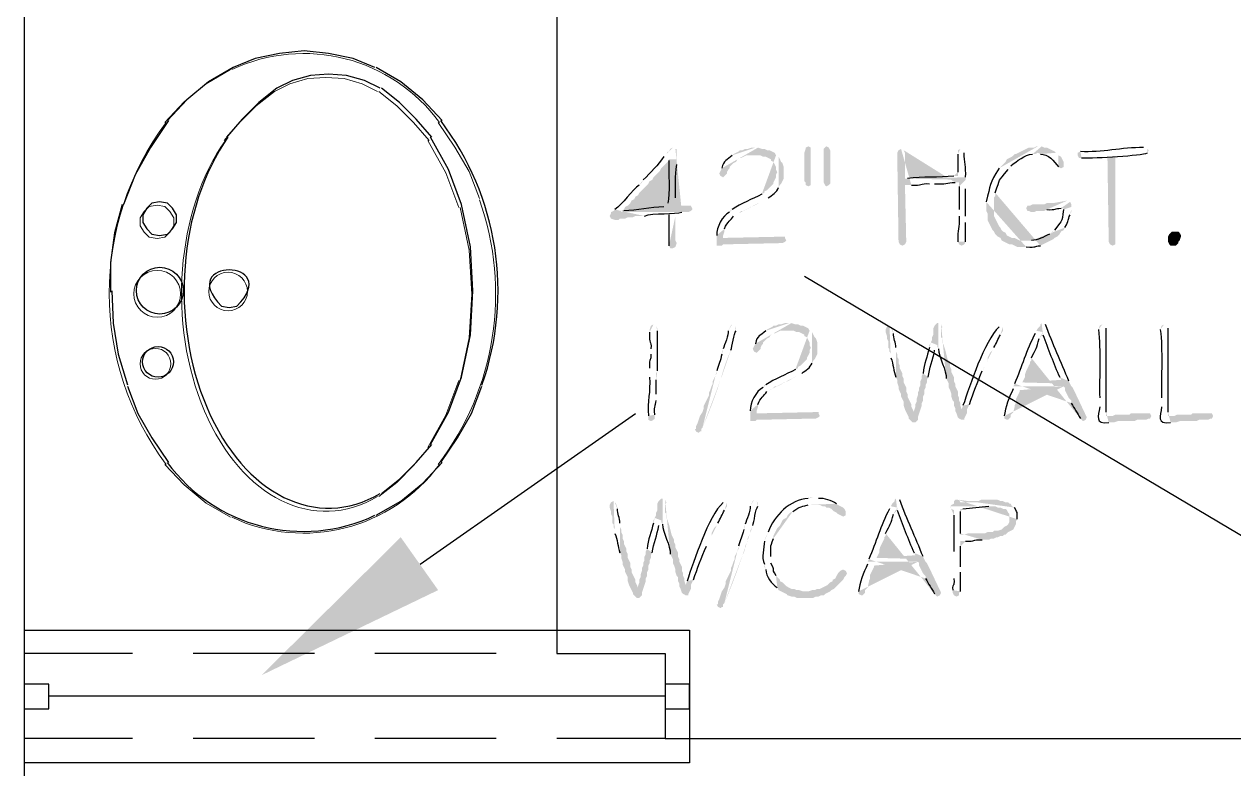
# Model space of a CAD drawing. Header units: inches. Extents: x -167 to 6071, y -6287 to -2731.
# Drawn here: x 496.9 to 546.9, y -5935.3 to -5904.5 of the extents above; entities that cross this region are included whole.
import ezdxf

# ---------------------------------------------------------------- set-up
doc = ezdxf.new("R2010")
doc.units = ezdxf.units.IN
doc.header["$LTSCALE"] = 96
doc.header["$MEASUREMENT"] = 0
doc.layers.add('Doors', color=5, linetype='Continuous', lineweight=9)
doc.layers.add('Wall_line', color=6, linetype='Continuous', lineweight=18)
doc.layers.add('Furniture', color=7, linetype='Continuous', lineweight=5, true_color=0x994d00)
doc.layers.add('PDF_Geometry', color=7, linetype='Continuous', true_color=0x4a4a4a)
doc.layers.add('PDF_Solid Fills', color=7, linetype='Continuous')

# ---------------------------------------------------------------- blocks, each defined once
blk = doc.blocks.new('Sink')
at = {"layer": 'Furniture'}
for points in [[(-2.293, 7.067), (-3.093, 7.92), (-4, 8.667), (-5.013, 9.253)], [(-11.147, 8.4), (-11.893, 7.813), (-12.587, 7.12), (-13.227, 6.373)], [(-13.173, 6.373), (-13.92, 5.04), (-14.453, 3.6)], [(-14.507, 3.6), (-14.88, 1.84), (-14.987, 0.027), (-14.88, -1.787), (-14.507, -3.547)], [(-15.307, -3.92), (-14.88, -5.04), (-14.293, -6.053), (-13.6, -7.067)], [(-14.453, -3.547), (-13.92, -4.987), (-13.173, -6.32)], [(-13.227, -6.32), (-12.587, -7.067), (-11.893, -7.76), (-11.147, -8.347)], [(-11.093, -8.347), (-10.453, -8.667), (-9.707, -8.88), (-8.96, -8.933), (-8.213, -8.88), (-7.467, -8.667), (-6.827, -8.347), (-6.08, -7.76), (-5.387, -7.067), (-4.747, -6.32)], [(-5.013, -9.253), (-4, -8.667), (-3.093, -7.92), (-2.293, -7.067)]]:
    blk.add_lwpolyline(points, dxfattribs=at)
blk.add_lwpolyline([(-1.973, -2.267), (-2.293, -2.32), (-2.507, -2.533), (-2.667, -2.8), (-2.667, -3.12), (-2.507, -3.387), (-2.293, -3.6), (-1.973, -3.653), (-1.653, -3.6), (-1.44, -3.387), (-1.28, -3.12), (-1.28, -2.8), (-1.44, -2.533), (-1.653, -2.32)], close=True, dxfattribs=at)
for centre, radius in [((-1.908, 2.91), 0.637), ((-4.913, -0.078), 0.798), ((-1.982, 0.018), 0.969)]:
    blk.add_circle(centre, radius, dxfattribs=at)
for centre, radius, start, end in [((-8.025, 2.919), 6.992, 64.9653, 143.609), ((-4.365, 0.025), 11.613, 142.6761, 199.5796), ((-11.813, 0), 11.813, 323.2594, 36.7406), ((-8.035, -2.956), 6.962, 216.1908, 295.2349)]:
    blk.add_arc(centre, radius, start, end, dxfattribs=at)
blk.add_ellipse((-8.858, 0.171), major_axis=(-0.18, 8.837), ratio=0.664092, start_param=3.873962, end_param=6.643025, dxfattribs=at)

msp = doc.modelspace()

# ---------------------------------------------------------------- hatches: boundary and pattern name
at = {"layer": 'PDF_Solid Fills', "transparency": 33554559}
h = msp.add_hatch(color=256, dxfattribs=at)
h.paths.add_polyline_path([(523.743, -5909.642), (523.637, -5909.695), (523.583, -5909.802), (523.53, -5909.802), (523.477, -5909.909), (523.37, -5910.015)], flags=0)
h.paths.add_polyline_path([(522.517, -5910.975), (522.463, -5911.082), (522.357, -5911.189)], flags=0)
h.paths.add_polyline_path([(521.343, -5912.202), (521.29, -5912.255), (521.183, -5912.309), (521.183, -5912.362), (521.13, -5912.469), (521.183, -5912.575), (521.343, -5912.629), (521.503, -5912.629), (521.557, -5912.575), (521.77, -5912.575), (521.877, -5912.522), (522.09, -5912.522), (522.197, -5912.469), (522.57, -5912.469)], flags=0)
h.paths.add_polyline_path([(524.117, -5912.309), (524.383, -5912.309), (521.61, -5912.309), (521.61, -5912.255), (521.717, -5912.202), (521.77, -5912.095), (521.877, -5912.042), (521.983, -5911.935), (522.037, -5911.829), (522.143, -5911.775), (522.197, -5911.669), (522.303, -5911.615), (522.357, -5911.509), (522.73, -5911.135), (522.783, -5911.029), (522.89, -5910.975), (522.943, -5910.869), (523.21, -5910.602), (523.263, -5910.495), (523.37, -5910.389), (523.423, -5910.335), (523.53, -5910.229), (523.583, -5910.122), (523.903, -5910.122), (523.903, -5909.695), (523.85, -5909.695)], flags=0)
h = msp.add_hatch(color=256, dxfattribs=at)
h.paths.add_polyline_path([(527.157, -5909.642), (526.997, -5909.642), (526.837, -5909.695), (526.73, -5909.695), (526.623, -5909.749), (526.517, -5909.749), (526.463, -5909.802), (526.25, -5909.909), (526.197, -5909.962)], flags=0)
h.paths.add_polyline_path([(525.77, -5910.495), (525.663, -5910.709), (525.717, -5910.815), (525.823, -5910.869), (525.983, -5910.709), (525.983, -5910.655), (526.037, -5910.549), (526.09, -5910.495), (526.09, -5910.442), (526.143, -5910.389), (526.25, -5910.282), (526.357, -5910.229), (526.41, -5910.122), (526.517, -5910.069), (526.57, -5910.069), (526.783, -5909.962), (528.01, -5909.962), (527.957, -5909.855), (527.743, -5909.749), (527.637, -5909.749), (527.53, -5909.695), (527.423, -5909.695), (527.263, -5909.642)], flags=0)
for points in [[(529.343, -5909.589), (529.237, -5909.642), (529.237, -5909.695), (529.183, -5909.855), (529.183, -5911.029), (529.237, -5911.082), (529.237, -5911.189), (529.343, -5911.242), (529.45, -5911.189), (529.45, -5909.642)], [(530.09, -5909.589), (530.037, -5909.642), (529.983, -5909.695), (529.983, -5911.082), (530.037, -5911.189), (530.09, -5911.242), (530.197, -5911.189), (530.25, -5911.135), (530.25, -5909.749), (530.197, -5909.642)], [(542.037, -5910.015), (541.717, -5910.015), (541.77, -5913.535), (541.823, -5913.642), (541.93, -5913.695), (542.037, -5913.642), (542.037, -5913.535)], [(544.437, -5913.695), (544.33, -5913.695), (544.277, -5913.642), (544.223, -5913.535), (544.223, -5913.322), (544.277, -5913.215), (544.383, -5913.109), (544.65, -5913.109), (544.703, -5913.162), (544.757, -5913.269), (544.757, -5913.322), (544.703, -5913.482), (544.65, -5913.535), (544.65, -5913.589), (544.543, -5913.695)], [(528.277, -5913.322), (525.823, -5913.375), (525.557, -5913.375), (525.557, -5913.695), (525.77, -5913.695), (525.823, -5913.642), (528.223, -5913.589), (528.277, -5913.589), (528.383, -5913.535), (528.437, -5913.482), (528.383, -5913.375), (528.383, -5913.322)], [(529.663, -5920.575), (527.21, -5920.629), (526.943, -5920.629), (526.943, -5920.949), (527.157, -5920.949), (527.21, -5920.895), (529.61, -5920.842), (529.663, -5920.842), (529.77, -5920.789), (529.823, -5920.735), (529.77, -5920.629), (529.77, -5920.575)], [(543.317, -5920.629), (542.677, -5920.629), (542.623, -5920.682), (542.037, -5920.682), (541.93, -5920.735), (541.663, -5920.735), (543.53, -5920.735), (543.477, -5920.629), (543.423, -5920.629)], [(545.877, -5920.629), (545.237, -5920.629), (545.183, -5920.682), (544.597, -5920.682), (544.49, -5920.735), (544.223, -5920.735), (546.09, -5920.735), (546.037, -5920.629), (545.983, -5920.629)], [(530.57, -5924.415), (529.557, -5924.415), (529.823, -5924.415), (529.93, -5924.469), (530.037, -5924.469), (530.09, -5924.522), (530.197, -5924.522), (530.303, -5924.575), (530.41, -5924.682), (530.517, -5924.735), (530.57, -5924.789), (530.783, -5924.895), (530.89, -5924.842), (530.89, -5924.682), (530.837, -5924.575), (530.783, -5924.522), (530.677, -5924.469)], [(536.863, -5924.202), (536.49, -5924.202), (536.383, -5924.255), (536.01, -5924.255), (535.903, -5924.309), (535.637, -5924.309), (537.61, -5924.309), (537.503, -5924.309), (537.397, -5924.255), (537.29, -5924.255), (537.183, -5924.202), (537.023, -5924.202)], [(530.783, -5927.082), (530.677, -5927.135), (530.57, -5927.242), (530.463, -5927.455), (530.357, -5927.509), (530.357, -5927.562), (530.25, -5927.615), (530.143, -5927.722), (529.823, -5927.882), (529.717, -5927.882), (529.61, -5927.935), (529.503, -5927.935), (529.343, -5927.989), (528.223, -5927.989), (528.437, -5928.095), (528.49, -5928.149), (528.65, -5928.202), (528.757, -5928.202), (528.863, -5928.255), (529.557, -5928.255), (529.663, -5928.202), (529.77, -5928.202), (529.877, -5928.149), (529.983, -5928.149), (530.037, -5928.095), (530.25, -5927.989), (530.303, -5927.935), (530.41, -5927.882), (530.517, -5927.775), (530.783, -5927.509), (530.837, -5927.402), (530.89, -5927.349), (530.943, -5927.242), (530.89, -5927.135)]]:
    msp.add_hatch(color=256, dxfattribs=at).paths.add_polyline_path(points)
h = msp.add_hatch(color=256, dxfattribs=at)
h.paths.add_polyline_path([(538.837, -5909.589), (538.783, -5909.589), (538.677, -5909.642), (538.463, -5909.642), (538.25, -5909.749), (538.143, -5909.802), (537.93, -5909.909), (537.877, -5909.909), (537.77, -5910.015), (537.557, -5910.122), (537.503, -5910.229), (537.237, -5910.495)], flags=0)
h.paths.add_polyline_path([(536.703, -5911.882), (536.703, -5912.255), (536.757, -5912.362), (536.757, -5912.629), (536.81, -5912.735), (536.863, -5912.842), (536.917, -5912.949), (536.97, -5913.055), (537.023, -5913.109), (537.077, -5913.215), (537.183, -5913.322), (537.29, -5913.375), (537.343, -5913.482), (537.663, -5913.642), (537.77, -5913.642), (537.983, -5913.749), (538.357, -5913.749)], flags=0)
h.paths.add_polyline_path([(538.943, -5913.695), (539.37, -5913.482), (538.09, -5913.482), (537.877, -5913.375), (537.77, -5913.375), (537.557, -5913.269), (537.503, -5913.162), (537.397, -5913.109), (537.343, -5913.055), (537.29, -5912.949), (537.237, -5912.895), (537.13, -5912.682), (537.077, -5912.575), (537.023, -5912.469), (537.023, -5911.722), (537.077, -5911.615), (537.077, -5911.509)], flags=0)
h.paths.add_polyline_path([(537.61, -5910.549), (537.663, -5910.495), (537.717, -5910.389)], flags=0)
h.paths.add_polyline_path([(538.623, -5909.909), (538.73, -5909.909), (538.837, -5909.855), (539.583, -5909.855), (539.53, -5909.802), (539.423, -5909.749), (539.21, -5909.642), (539.103, -5909.642), (538.997, -5909.589)], flags=0)
h = msp.add_hatch(color=256, dxfattribs=at)
h.paths.add_polyline_path([(543.263, -5909.642), (543.21, -5909.642)], flags=0)
h.paths.add_polyline_path([(540.597, -5909.802), (540.49, -5909.855), (540.49, -5909.962), (540.543, -5910.069), (540.65, -5910.069)], flags=0)
h.paths.add_polyline_path([(543.37, -5909.855), (543.423, -5909.749), (543.37, -5909.695)], flags=0)
h = msp.add_hatch(color=256, dxfattribs=at)
h.paths.add_polyline_path([(523.903, -5910.122), (523.583, -5910.122), (523.583, -5910.175)], flags=0)
h.paths.add_polyline_path([(523.53, -5911.935), (523.53, -5912.095), (523.37, -5912.095)], flags=0)
h.paths.add_polyline_path([(521.717, -5912.255), (521.61, -5912.309), (524.383, -5912.309), (524.49, -5912.255), (524.543, -5912.202), (524.543, -5912.149), (524.49, -5912.042), (523.85, -5912.042), (523.85, -5911.722)], flags=0)
h.paths.add_polyline_path([(523.903, -5910.335), (523.903, -5910.229)], flags=0)
h = msp.add_hatch(color=256, dxfattribs=at)
h.paths.add_polyline_path([(528.01, -5909.962), (527.157, -5909.962), (527.37, -5909.962), (527.477, -5910.015), (527.583, -5910.015), (527.797, -5910.122), (527.797, -5910.175), (527.903, -5910.229), (528.01, -5910.442), (528.01, -5910.549), (528.063, -5910.655), (528.01, -5910.762), (528.01, -5910.869), (527.903, -5911.082), (527.903, -5911.135), (527.797, -5911.242), (527.743, -5911.295), (527.637, -5911.402), (527.53, -5911.455), (527.53, -5911.509), (527.423, -5911.562)], flags=0)
h.paths.add_polyline_path([(526.197, -5912.202), (526.143, -5912.202), (526.09, -5912.309)], flags=0)
h.paths.add_polyline_path([(525.557, -5913.269), (525.557, -5913.375), (525.823, -5913.375), (525.823, -5913.269), (525.877, -5913.109), (525.877, -5913.002)], flags=0)
h.paths.add_polyline_path([(526.25, -5912.469), (526.357, -5912.415), (526.463, -5912.362), (526.57, -5912.255), (526.677, -5912.255), (526.89, -5912.149), (526.943, -5912.095), (527.103, -5912.042), (527.21, -5911.989), (527.37, -5911.882), (527.69, -5911.722)], flags=0)
h.paths.add_polyline_path([(528.117, -5911.295), (528.17, -5911.189), (528.223, -5911.135), (528.277, -5911.029), (528.33, -5910.922), (528.33, -5910.442), (528.277, -5910.282), (528.223, -5910.229), (528.117, -5910.015)], flags=0)
h = msp.add_hatch(color=256, dxfattribs=at)
h.paths.add_polyline_path([(533.183, -5909.695), (533.077, -5909.749), (533.023, -5909.855), (533.077, -5913.535), (533.13, -5913.642), (533.237, -5913.695), (533.343, -5913.642), (533.397, -5913.535), (533.343, -5911.189), (533.61, -5911.189)], flags=0)
h.paths.add_polyline_path([(534.357, -5911.135), (534.57, -5911.135)], flags=0)
h.paths.add_polyline_path([(535.423, -5911.082), (535.583, -5911.082), (535.85, -5910.975), (533.343, -5910.922), (533.343, -5909.855), (533.29, -5909.749)], flags=0)
h = msp.add_hatch(color=256, dxfattribs=at)
h.paths.add_polyline_path([(535.637, -5909.695), (535.53, -5909.749), (535.53, -5909.909)], flags=0)
h.paths.add_polyline_path([(535.53, -5910.655), (535.53, -5910.815), (535.37, -5910.815)], flags=0)
h.paths.add_polyline_path([(533.45, -5910.922), (533.343, -5910.922), (535.85, -5910.975), (535.85, -5910.869)], flags=0)
h.paths.add_polyline_path([(535.797, -5909.855), (535.743, -5909.749)], flags=0)
h = msp.add_hatch(color=256, dxfattribs=at)
h.paths.add_polyline_path([(539.583, -5909.855), (538.837, -5909.855), (538.943, -5909.909)], flags=0)
h.paths.add_polyline_path([(539.69, -5910.442), (539.797, -5910.495), (539.903, -5910.442), (539.903, -5910.229), (539.797, -5910.015), (539.69, -5909.962)], flags=0)
h = msp.add_hatch(color=256, dxfattribs=at)
h.paths.add_polyline_path([(535.85, -5910.975), (535.583, -5911.082), (535.583, -5911.242)], flags=0)
h.paths.add_polyline_path([(535.583, -5912.202), (535.583, -5912.469)], flags=0)
h.paths.add_polyline_path([(535.53, -5913.535), (535.583, -5913.642), (535.69, -5913.695), (535.797, -5913.642), (535.85, -5913.535)], flags=0)
h.paths.add_polyline_path([(535.85, -5912.735), (535.85, -5912.469)], flags=0)
h.paths.add_polyline_path([(535.85, -5911.349), (535.85, -5911.082)], flags=0)
h = msp.add_hatch(color=256, dxfattribs=at)
h.paths.add_polyline_path([(540.063, -5911.829), (539.477, -5911.935), (539.21, -5911.935), (539.103, -5911.989), (538.623, -5911.989), (538.517, -5912.042), (538.41, -5912.042), (538.357, -5912.149), (538.41, -5912.255), (538.463, -5912.255), (538.57, -5912.309), (538.677, -5912.309), (538.783, -5912.255), (539.103, -5912.255), (539.21, -5912.202)], flags=0)
h.paths.add_polyline_path([(539.797, -5912.149), (539.903, -5912.149), (540.223, -5912.095), (540.223, -5911.989), (540.17, -5911.882)], flags=0)
h = msp.add_hatch(color=256, dxfattribs=at)
h.paths.add_polyline_path([(540.223, -5912.095), (539.903, -5912.149), (539.903, -5912.202)], flags=0)
h.paths.add_polyline_path([(539.53, -5913.055), (539.423, -5913.109), (539.423, -5913.162), (539.317, -5913.215)], flags=0)
h.paths.add_polyline_path([(538.57, -5913.482), (538.41, -5913.482), (539.37, -5913.482), (539.477, -5913.429), (539.53, -5913.375), (539.637, -5913.322), (539.743, -5913.215), (539.797, -5913.109), (539.903, -5913.055), (539.957, -5912.949)], flags=0)
h.paths.add_polyline_path([(540.17, -5912.415), (540.223, -5912.309), (540.223, -5912.202)], flags=0)
h = msp.add_hatch(color=256, dxfattribs=at)
h.paths.add_polyline_path([(523.85, -5912.362), (523.583, -5912.362), (523.583, -5912.415)], flags=0)
h.paths.add_polyline_path([(523.583, -5913.695), (523.637, -5913.802), (523.743, -5913.802), (523.85, -5913.749), (523.903, -5913.589), (523.85, -5913.482), (523.85, -5912.469)], flags=0)
h = msp.add_hatch(color=256, dxfattribs=at)
h.paths.add_polyline_path([(522.943, -5916.949), (522.837, -5917.002), (522.783, -5917.162), (522.783, -5917.269)], flags=0)
h.paths.add_polyline_path([(522.837, -5917.962), (522.837, -5918.175)], flags=0)
h.paths.add_polyline_path([(522.783, -5918.762), (522.783, -5919.135)], flags=0)
h.paths.add_polyline_path([(522.73, -5920.735), (522.73, -5920.895), (522.837, -5920.949), (522.943, -5920.895), (522.997, -5920.842), (522.997, -5920.682)], flags=0)
h.paths.add_polyline_path([(523.05, -5920.095), (523.05, -5919.829)], flags=0)
h.paths.add_polyline_path([(523.05, -5919.242), (523.05, -5918.975), (523.103, -5918.869)], flags=0)
h.paths.add_polyline_path([(523.103, -5917.215), (523.103, -5917.109), (523.05, -5917.002)], flags=0)
h = msp.add_hatch(color=256, dxfattribs=at)
h.paths.add_polyline_path([(526.197, -5916.949), (526.143, -5917.002), (526.09, -5917.109), (526.037, -5917.215)], flags=0)
h.paths.add_polyline_path([(525.823, -5917.962), (525.823, -5918.069), (525.77, -5918.175)], flags=0)
h.paths.add_polyline_path([(525.557, -5918.869), (525.557, -5918.975), (525.503, -5919.082), (525.45, -5919.189), (525.397, -5919.295), (525.397, -5919.402), (525.343, -5919.509), (525.29, -5919.669), (525.237, -5919.775), (525.237, -5919.882), (525.13, -5920.095), (525.077, -5920.202), (525.023, -5920.309), (525.023, -5920.415), (524.97, -5920.575), (524.863, -5920.735), (524.81, -5920.895), (524.757, -5921.055), (524.703, -5921.162), (524.703, -5921.269), (524.65, -5921.269), (524.703, -5921.375), (524.81, -5921.429), (524.863, -5921.375), (524.917, -5921.375), (524.917, -5921.269), (524.97, -5921.215)], flags=0)
h.paths.add_polyline_path([(524.97, -5921.215, 0.021662), (525.717, -5919.242)], flags=0)
h.paths.add_polyline_path([(526.143, -5918.015, 0.041027), (525.717, -5919.242)], flags=0)
h.paths.add_polyline_path([(526.357, -5917.215), (526.357, -5917.109), (526.303, -5917.002)], flags=0)
h = msp.add_hatch(color=256, dxfattribs=at)
h.paths.add_polyline_path([(528.543, -5916.895), (528.383, -5916.895), (528.223, -5916.949), (528.117, -5916.949), (528.01, -5917.002), (527.903, -5917.002), (527.85, -5917.055), (527.637, -5917.162), (527.583, -5917.215)], flags=0)
h.paths.add_polyline_path([(527.157, -5917.749), (527.103, -5917.855), (527.05, -5917.962), (527.103, -5918.069), (527.21, -5918.122), (527.263, -5918.069), (527.37, -5917.962), (527.37, -5917.909), (527.423, -5917.802), (527.477, -5917.749), (527.477, -5917.695), (527.53, -5917.642), (527.637, -5917.535), (527.743, -5917.482), (527.797, -5917.375), (527.903, -5917.322), (527.957, -5917.322), (528.17, -5917.215), (529.397, -5917.215), (529.343, -5917.109), (529.13, -5917.002), (529.023, -5917.002), (528.917, -5916.949), (528.81, -5916.949), (528.65, -5916.895)], flags=0)
h = msp.add_hatch(color=256, dxfattribs=at)
h.paths.add_polyline_path([(532.703, -5917.002), (532.597, -5917.055), (532.543, -5917.162), (532.543, -5917.269), (532.597, -5917.429), (532.597, -5917.535), (532.65, -5917.642), (532.65, -5917.909), (532.703, -5917.962), (532.703, -5918.069), (532.757, -5918.175), (532.757, -5918.335)], flags=0)
h.paths.add_polyline_path([(532.97, -5919.135), (533.023, -5919.242), (533.023, -5919.349), (533.077, -5919.509), (533.077, -5919.615), (533.13, -5919.722), (533.183, -5919.829), (533.183, -5919.935), (533.29, -5920.149), (533.29, -5920.309), (533.343, -5920.469), (533.503, -5920.789), (533.503, -5920.842), (533.663, -5921.002), (533.77, -5921.002), (533.823, -5920.949), (533.877, -5920.895), (533.877, -5920.789), (533.93, -5920.629), (533.717, -5920.629), (533.717, -5920.575), (533.663, -5920.469), (533.61, -5920.362), (533.61, -5920.255), (533.45, -5919.935), (533.45, -5919.829), (533.397, -5919.722), (533.397, -5919.562), (533.29, -5919.349), (533.29, -5919.189), (533.237, -5919.082), (533.237, -5918.975), (533.13, -5918.762), (533.13, -5918.655), (533.077, -5918.549), (533.077, -5918.389), (533.023, -5918.282), (533.023, -5918.175), (532.97, -5918.069), (532.97, -5917.909)], flags=0)
h.paths.add_polyline_path([(532.863, -5917.322), (532.863, -5917.269), (532.81, -5917.109), (532.757, -5917.055)], flags=0)
h = msp.add_hatch(color=256, dxfattribs=at)
h.paths.add_polyline_path([(534.73, -5916.895), (534.677, -5916.895), (534.57, -5917.002), (534.517, -5917.109), (534.517, -5917.375), (534.463, -5917.482), (534.463, -5917.589), (534.41, -5917.695), (534.677, -5917.802), (534.677, -5917.855), (534.73, -5917.962)], flags=0)
h.paths.add_polyline_path([(535.05, -5919.189), (535.103, -5919.295), (535.157, -5919.402), (535.157, -5919.562), (535.21, -5919.669), (535.263, -5919.829), (535.263, -5919.935), (535.317, -5920.095), (535.37, -5920.149), (535.37, -5920.309), (535.423, -5920.415), (535.423, -5920.522), (535.477, -5920.629), (535.53, -5920.789), (535.583, -5920.842), (535.69, -5920.895), (535.797, -5920.895), (535.797, -5920.842), (535.903, -5920.629), (535.903, -5920.469), (535.69, -5920.469), (535.637, -5920.309), (535.637, -5920.202), (535.583, -5920.095), (535.583, -5919.989), (535.53, -5919.882), (535.53, -5919.722), (535.477, -5919.615), (535.423, -5919.509), (535.423, -5919.402), (535.37, -5919.295), (535.37, -5919.135), (535.317, -5919.029), (535.263, -5918.922), (535.263, -5918.815), (535.21, -5918.709), (535.21, -5918.602), (535.157, -5918.495), (535.103, -5918.389), (534.997, -5917.962), (534.943, -5917.802), (534.89, -5917.695), (534.89, -5917.535), (534.837, -5917.482), (534.837, -5917.162), (534.89, -5917.055), (534.837, -5916.949)], flags=0)
h = msp.add_hatch(color=256, dxfattribs=at)
h.paths.add_polyline_path([(537.29, -5917.055), (537.237, -5917.055)], flags=0)
h.paths.add_polyline_path([(535.743, -5920.309), (535.69, -5920.469), (535.903, -5920.469), (535.957, -5920.362), (536.01, -5920.255)], flags=0)
h.paths.add_polyline_path([(536.543, -5918.869), (536.597, -5918.762), (536.65, -5918.655), (536.703, -5918.549), (536.757, -5918.442), (536.757, -5918.335), (536.81, -5918.229), (536.863, -5918.122), (536.97, -5918.015), (537.023, -5917.909)], flags=0)
h.paths.add_polyline_path([(537.29, -5917.375), (537.397, -5917.215), (537.397, -5917.055)], flags=0)
h = msp.add_hatch(color=256, dxfattribs=at)
h.paths.add_polyline_path([(538.997, -5916.895), (538.943, -5916.949), (538.943, -5917.002), (538.837, -5917.109), (538.783, -5917.215), (539.05, -5917.269), (539.05, -5917.375)], flags=0)
h.paths.add_polyline_path([(539.743, -5919.135), (539.797, -5919.242), (538.197, -5919.349), (540.17, -5919.402), (540.117, -5919.295)], flags=0)
h.paths.add_polyline_path([(539.157, -5916.949), (539.103, -5916.895)], flags=0)
h = msp.add_hatch(color=256, dxfattribs=at)
h.paths.add_polyline_path([(541.503, -5916.949), (541.397, -5917.002), (541.343, -5917.162)], flags=0)
h.paths.add_polyline_path([(541.397, -5919.989), (541.397, -5920.362)], flags=0)
h.paths.add_polyline_path([(541.77, -5921.002), (541.983, -5921.002), (542.143, -5920.949), (542.837, -5920.949), (542.943, -5920.895), (543.317, -5920.895), (543.423, -5920.842), (543.477, -5920.842), (543.53, -5920.735), (541.663, -5920.735), (541.663, -5920.575)], flags=0)
h.paths.add_polyline_path([(541.663, -5917.109), (541.61, -5917.002)], flags=0)
h = msp.add_hatch(color=256, dxfattribs=at)
h.paths.add_polyline_path([(544.063, -5916.949), (543.957, -5917.002), (543.903, -5917.162)], flags=0)
h.paths.add_polyline_path([(543.957, -5919.989), (543.957, -5920.362)], flags=0)
h.paths.add_polyline_path([(544.33, -5921.002), (544.543, -5921.002), (544.703, -5920.949), (545.397, -5920.949), (545.503, -5920.895), (545.877, -5920.895), (545.983, -5920.842), (546.037, -5920.842), (546.09, -5920.735), (544.223, -5920.735), (544.223, -5920.575)], flags=0)
h.paths.add_polyline_path([(544.223, -5917.109), (544.17, -5917.002)], flags=0)
h = msp.add_hatch(color=256, dxfattribs=at)
h.paths.add_polyline_path([(529.397, -5917.215), (528.543, -5917.215), (528.757, -5917.215), (528.863, -5917.269), (528.97, -5917.269), (529.183, -5917.375), (529.183, -5917.429), (529.29, -5917.482), (529.397, -5917.695), (529.397, -5917.802), (529.45, -5917.909), (529.397, -5918.015), (529.397, -5918.122), (529.29, -5918.335), (529.29, -5918.389), (529.023, -5918.655), (528.917, -5918.709), (528.917, -5918.762), (528.81, -5918.815)], flags=0)
h.paths.add_polyline_path([(527.583, -5919.455), (527.53, -5919.455), (527.477, -5919.562)], flags=0)
h.paths.add_polyline_path([(526.943, -5920.522), (526.943, -5920.629), (527.21, -5920.629), (527.21, -5920.522), (527.263, -5920.362), (527.263, -5920.255)], flags=0)
h.paths.add_polyline_path([(527.637, -5919.722), (527.85, -5919.615), (527.957, -5919.509), (528.063, -5919.509), (528.277, -5919.402), (528.33, -5919.349), (528.49, -5919.295), (528.597, -5919.242), (528.757, -5919.135), (528.863, -5919.082), (529.077, -5918.975)], flags=0)
h.paths.add_polyline_path([(529.503, -5918.549), (529.557, -5918.442), (529.61, -5918.389), (529.717, -5918.175), (529.717, -5917.695), (529.663, -5917.535), (529.61, -5917.482), (529.503, -5917.269)], flags=0)
h = msp.add_hatch(color=256, dxfattribs=at)
h.paths.add_polyline_path([(538.783, -5917.215), (538.73, -5917.322)], flags=0)
h.paths.add_polyline_path([(537.877, -5919.402), (537.823, -5919.509), (539.903, -5919.509), (539.957, -5919.562), (539.957, -5919.669), (540.117, -5919.989), (540.223, -5920.095), (540.223, -5920.202)], flags=0)
h.paths.add_polyline_path([(540.597, -5920.842), (540.65, -5920.895), (540.703, -5920.949), (540.81, -5920.895), (540.863, -5920.789), (540.383, -5919.775), (540.277, -5919.562), (540.223, -5919.509), (540.17, -5919.402), (538.197, -5919.349), (538.25, -5919.242), (538.303, -5919.135), (538.303, -5919.029), (538.357, -5918.869), (538.41, -5918.762), (538.463, -5918.655), (538.517, -5918.549), (538.517, -5918.495), (538.57, -5918.442), (538.57, -5918.335)], flags=0)
h.paths.add_polyline_path([(538.89, -5917.535), (538.997, -5917.429), (539.05, -5917.269)], flags=0)
h = msp.add_hatch(color=256, dxfattribs=at)
h.paths.add_polyline_path([(534.41, -5917.695), (534.357, -5917.802), (534.357, -5917.909)], flags=0)
h.paths.add_polyline_path([(534.09, -5918.975), (534.037, -5919.082), (534.037, -5919.189), (533.983, -5919.295), (533.983, -5919.455), (533.93, -5919.562), (533.93, -5919.669), (533.877, -5919.775), (533.877, -5919.882), (533.823, -5920.042), (533.823, -5920.149), (533.77, -5920.255), (533.77, -5920.362), (533.717, -5920.522), (533.717, -5920.629), (533.93, -5920.629), (533.983, -5920.469), (534.037, -5920.309), (534.037, -5920.202), (534.09, -5920.095), (534.09, -5919.935), (534.143, -5919.829), (534.143, -5919.669), (534.197, -5919.562), (534.197, -5919.455), (534.25, -5919.349), (534.25, -5919.242), (534.303, -5919.135)], flags=0)
h.paths.add_polyline_path([(534.57, -5918.015), (534.677, -5917.802)], flags=0)
h = msp.add_hatch(color=256, dxfattribs=at)
h.paths.add_polyline_path([(537.823, -5919.509), (537.823, -5919.615)], flags=0)
h.paths.add_polyline_path([(537.45, -5920.735), (537.45, -5920.842), (537.557, -5920.895), (537.61, -5920.895), (537.717, -5920.789), (537.717, -5920.682), (537.823, -5920.575), (537.877, -5920.362), (537.877, -5920.309), (537.93, -5920.202), (537.93, -5920.042), (537.983, -5919.935), (538.037, -5919.829), (538.09, -5919.722), (538.09, -5919.669), (539.903, -5919.509)], flags=0)
h = msp.add_hatch(color=256, dxfattribs=at)
h.paths.add_polyline_path([(523.317, -5924.149), (523.263, -5924.149), (523.157, -5924.255), (523.103, -5924.362), (523.103, -5924.629), (523.05, -5924.735), (523.05, -5924.842), (522.997, -5924.949), (523.263, -5925.055), (523.263, -5925.109), (523.317, -5925.215)], flags=0)
h.paths.add_polyline_path([(523.637, -5926.442), (523.69, -5926.549), (523.743, -5926.655), (523.743, -5926.815), (523.797, -5926.922), (523.85, -5927.082), (523.85, -5927.189), (523.903, -5927.349), (523.957, -5927.402), (523.957, -5927.562), (524.01, -5927.669), (524.01, -5927.775), (524.063, -5927.882), (524.117, -5928.042), (524.17, -5928.095), (524.277, -5928.149), (524.383, -5928.149), (524.383, -5928.095), (524.49, -5927.882), (524.49, -5927.722), (524.277, -5927.722), (524.223, -5927.562), (524.223, -5927.455), (524.17, -5927.349), (524.17, -5927.242), (524.117, -5927.135), (524.117, -5926.975), (524.01, -5926.762), (524.01, -5926.655), (523.957, -5926.549), (523.957, -5926.389), (523.85, -5926.175), (523.85, -5926.069), (523.797, -5925.962), (523.797, -5925.855), (523.743, -5925.749), (523.69, -5925.642), (523.637, -5925.429), (523.583, -5925.215), (523.53, -5925.055), (523.477, -5924.949), (523.477, -5924.789), (523.423, -5924.735), (523.423, -5924.415), (523.477, -5924.309), (523.423, -5924.202)], flags=0)
h = msp.add_hatch(color=256, dxfattribs=at)
h.paths.add_polyline_path([(529.557, -5924.095), (529.45, -5924.095), (529.343, -5924.149)], flags=0)
h.paths.add_polyline_path([(527.69, -5925.535), (527.637, -5925.642), (527.583, -5925.749), (527.53, -5925.909)], flags=0)
h.paths.add_polyline_path([(527.53, -5926.869), (527.53, -5926.975), (527.583, -5927.082)], flags=0)
h.paths.add_polyline_path([(528.063, -5927.829), (528.117, -5927.935), (528.223, -5927.989), (529.237, -5927.989), (529.13, -5927.989), (528.97, -5927.935), (528.863, -5927.935), (528.757, -5927.882), (528.65, -5927.882), (528.437, -5927.775), (528.277, -5927.615), (528.17, -5927.562), (528.17, -5927.509), (528.01, -5927.349)], flags=0)
h.paths.add_polyline_path([(527.797, -5926.815), (527.797, -5926.549)], flags=0)
h.paths.add_polyline_path([(527.903, -5925.802), (527.903, -5925.695), (528.063, -5925.375), (528.17, -5925.269), (528.277, -5925.055), (528.33, -5925.002), (528.437, -5924.949), (528.49, -5924.842), (528.597, -5924.735), (528.703, -5924.682)], flags=0)
h.paths.add_polyline_path([(529.343, -5924.415), (530.57, -5924.415), (530.517, -5924.362)], flags=0)
h.paths.add_polyline_path([(529.77, -5924.149), (529.663, -5924.095)], flags=0)
h = msp.add_hatch(color=256, dxfattribs=at)
h.paths.add_polyline_path([(532.97, -5924.149), (532.917, -5924.202), (532.917, -5924.255), (532.863, -5924.309), (532.81, -5924.362), (532.757, -5924.469), (533.023, -5924.522), (533.023, -5924.629)], flags=0)
h.paths.add_polyline_path([(533.717, -5926.389), (533.77, -5926.495), (532.17, -5926.602), (534.143, -5926.655), (534.09, -5926.549)], flags=0)
h.paths.add_polyline_path([(533.13, -5924.202), (533.077, -5924.149)], flags=0)
h = msp.add_hatch(color=256, dxfattribs=at)
h.paths.add_polyline_path([(521.29, -5924.255), (521.183, -5924.309), (521.13, -5924.415), (521.13, -5924.522), (521.183, -5924.682), (521.183, -5924.789), (521.237, -5924.895), (521.237, -5925.162), (521.29, -5925.215), (521.29, -5925.322), (521.343, -5925.429), (521.343, -5925.589)], flags=0)
h.paths.add_polyline_path([(521.557, -5926.389), (521.61, -5926.495), (521.61, -5926.602), (521.663, -5926.762), (521.663, -5926.869), (521.77, -5927.082), (521.77, -5927.189), (521.877, -5927.402), (521.877, -5927.562), (521.93, -5927.722), (521.983, -5927.829), (522.037, -5927.935), (522.09, -5928.042), (522.09, -5928.095), (522.143, -5928.149), (522.25, -5928.255), (522.357, -5928.255), (522.41, -5928.202), (522.463, -5928.149), (522.463, -5928.042), (522.517, -5927.882), (522.303, -5927.882), (522.303, -5927.829), (522.25, -5927.722), (522.197, -5927.615), (522.197, -5927.509), (522.143, -5927.402), (522.09, -5927.295), (522.037, -5927.189), (522.037, -5927.082), (521.983, -5926.975), (521.983, -5926.815), (521.93, -5926.709), (521.877, -5926.602), (521.877, -5926.442), (521.823, -5926.335), (521.823, -5926.229), (521.717, -5926.015), (521.717, -5925.909), (521.663, -5925.802), (521.663, -5925.642), (521.61, -5925.535), (521.61, -5925.429), (521.557, -5925.322), (521.557, -5925.162)], flags=0)
h.paths.add_polyline_path([(521.45, -5924.575), (521.45, -5924.522), (521.397, -5924.362), (521.343, -5924.309)], flags=0)
h = msp.add_hatch(color=256, dxfattribs=at)
h.paths.add_polyline_path([(525.877, -5924.309), (525.823, -5924.309)], flags=0)
h.paths.add_polyline_path([(524.33, -5927.562), (524.277, -5927.722), (524.49, -5927.722), (524.543, -5927.615), (524.597, -5927.509)], flags=0)
h.paths.add_polyline_path([(525.13, -5926.122), (525.29, -5925.802), (525.343, -5925.695), (525.343, -5925.589), (525.45, -5925.375), (525.557, -5925.269), (525.61, -5925.162)], flags=0)
h.paths.add_polyline_path([(525.877, -5924.629), (525.983, -5924.469), (525.983, -5924.309)], flags=0)
h = msp.add_hatch(color=256, dxfattribs=at)
h.paths.add_polyline_path([(527.103, -5924.202), (527.05, -5924.255), (526.997, -5924.362), (526.943, -5924.469)], flags=0)
h.paths.add_polyline_path([(526.73, -5925.215), (526.73, -5925.322), (526.677, -5925.429)], flags=0)
h.paths.add_polyline_path([(526.463, -5926.122), (526.463, -5926.229), (526.41, -5926.335), (526.357, -5926.442), (526.303, -5926.549), (526.303, -5926.655), (526.25, -5926.762), (526.197, -5926.922), (526.143, -5927.029), (526.143, -5927.135), (526.09, -5927.242), (526.037, -5927.349), (525.983, -5927.455), (525.93, -5927.562), (525.93, -5927.669), (525.877, -5927.829), (525.77, -5927.989), (525.663, -5928.309), (525.61, -5928.415), (525.61, -5928.522), (525.557, -5928.522), (525.61, -5928.629), (525.717, -5928.682), (525.77, -5928.629), (525.823, -5928.629), (525.823, -5928.522), (525.877, -5928.469)], flags=0)
h.paths.add_polyline_path([(525.877, -5928.469, 0.021662), (526.623, -5926.495)], flags=0)
h.paths.add_polyline_path([(526.623, -5926.495), (526.677, -5926.389), (526.73, -5926.229), (526.73, -5926.122), (526.837, -5925.909), (526.837, -5925.802), (526.89, -5925.695), (526.943, -5925.589), (526.943, -5925.482), (527.05, -5925.269)], flags=0)
h.paths.add_polyline_path([(527.263, -5924.469), (527.263, -5924.362), (527.21, -5924.255)], flags=0)
h = msp.add_hatch(color=256, dxfattribs=at)
h.paths.add_polyline_path([(532.757, -5924.469), (532.703, -5924.575)], flags=0)
h.paths.add_polyline_path([(531.85, -5926.655), (531.797, -5926.762), (533.877, -5926.762), (533.93, -5926.815), (533.93, -5926.922), (533.983, -5927.029), (534.037, -5927.135), (534.09, -5927.242), (534.197, -5927.349), (534.197, -5927.455)], flags=0)
h.paths.add_polyline_path([(534.57, -5928.095), (534.677, -5928.202), (534.783, -5928.149), (534.837, -5928.042), (534.357, -5927.029), (534.303, -5926.922), (534.25, -5926.815), (534.197, -5926.762), (534.143, -5926.655), (532.17, -5926.602), (532.277, -5926.389), (532.277, -5926.282), (532.33, -5926.122), (532.437, -5925.909), (532.49, -5925.802), (532.49, -5925.749), (532.543, -5925.695), (532.543, -5925.589)], flags=0)
h.paths.add_polyline_path([(532.863, -5924.789), (532.97, -5924.682), (533.023, -5924.522)], flags=0)
h = msp.add_hatch(color=256, dxfattribs=at)
h.paths.add_polyline_path([(535.53, -5924.202), (535.423, -5924.202), (535.37, -5924.255), (535.37, -5924.362), (535.263, -5924.415), (535.21, -5924.469), (537.077, -5924.469), (537.183, -5924.522), (537.29, -5924.522), (537.397, -5924.575), (537.503, -5924.575), (537.557, -5924.629), (537.61, -5924.735), (537.663, -5924.789), (537.663, -5925.109), (537.61, -5925.215), (537.557, -5925.269), (537.45, -5925.322), (537.343, -5925.429), (537.183, -5925.482), (537.023, -5925.482), (536.97, -5925.535), (536.757, -5925.535), (536.65, -5925.589), (535.957, -5925.589), (535.797, -5925.642), (535.637, -5925.642), (537.503, -5925.642), (537.61, -5925.535), (537.823, -5925.429), (537.877, -5925.322), (537.93, -5925.215), (537.93, -5925.109), (537.983, -5925.002)], flags=0)
h.paths.add_polyline_path([(537.877, -5924.522), (537.77, -5924.469), (537.717, -5924.362), (537.663, -5924.362), (537.61, -5924.309), (535.637, -5924.309), (535.583, -5924.202)], flags=0)
h = msp.add_hatch(color=256, dxfattribs=at)
h.paths.add_polyline_path([(535.21, -5924.469), (535.263, -5924.575), (535.37, -5924.629), (535.37, -5924.842)], flags=0)
h.paths.add_polyline_path([(535.37, -5926.335), (535.37, -5927.455)], flags=0)
h.paths.add_polyline_path([(535.317, -5927.935), (535.317, -5928.042), (535.37, -5928.149), (535.477, -5928.202), (535.583, -5928.149), (535.583, -5928.042), (535.637, -5927.989)], flags=0)
h.paths.add_polyline_path([(535.637, -5927.189), (535.637, -5926.975)], flags=0)
h.paths.add_polyline_path([(535.637, -5926.122), (535.637, -5925.909), (535.85, -5925.909)], flags=0)
h.paths.add_polyline_path([(536.543, -5925.855), (536.81, -5925.855), (536.917, -5925.802), (537.023, -5925.802), (537.13, -5925.749), (537.183, -5925.749), (537.29, -5925.695), (537.397, -5925.695), (537.45, -5925.642), (537.503, -5925.642), (535.637, -5925.642), (535.637, -5925.589)], flags=0)
h.paths.add_polyline_path([(535.637, -5924.682), (535.637, -5924.575), (535.743, -5924.575)], flags=0)
h.paths.add_polyline_path([(536.81, -5924.469), (536.917, -5924.469)], flags=0)
h = msp.add_hatch(color=256, dxfattribs=at)
h.paths.add_polyline_path([(522.997, -5924.949), (522.943, -5925.055), (522.943, -5925.162)], flags=0)
h.paths.add_polyline_path([(522.677, -5926.229), (522.623, -5926.335), (522.623, -5926.442), (522.57, -5926.549), (522.57, -5926.709), (522.517, -5926.815), (522.517, -5926.922), (522.463, -5927.029), (522.463, -5927.135), (522.41, -5927.295), (522.41, -5927.402), (522.357, -5927.509), (522.357, -5927.615), (522.303, -5927.775), (522.303, -5927.882), (522.517, -5927.882), (522.623, -5927.562), (522.623, -5927.455), (522.677, -5927.349), (522.677, -5927.189), (522.73, -5927.082), (522.73, -5926.922), (522.783, -5926.815), (522.783, -5926.709), (522.837, -5926.602), (522.837, -5926.495), (522.89, -5926.389)], flags=0)
h.paths.add_polyline_path([(523.157, -5925.269), (523.21, -5925.162), (523.263, -5925.055)], flags=0)
h = msp.add_hatch(color=256, dxfattribs=at)
h.paths.add_polyline_path([(531.797, -5926.762), (531.797, -5926.869)], flags=0)
h.paths.add_polyline_path([(531.423, -5927.989), (531.423, -5928.095), (531.53, -5928.149), (531.583, -5928.149), (531.637, -5928.095), (531.69, -5928.042), (531.69, -5927.935), (531.797, -5927.829), (531.85, -5927.615), (531.85, -5927.562), (531.903, -5927.455), (531.903, -5927.295), (531.957, -5927.189), (532.01, -5927.082), (532.063, -5926.975), (532.063, -5926.922), (533.877, -5926.762)], flags=0)

# ---------------------------------------------------------------- linework, layer by layer
at = {"layer": 'Doors', "transparency": 33554687}
for points in [[(558.41, -5932.309), (529.183, -5914.975)], [(501.397, -5930.549), (496.917, -5930.549)], [(508.917, -5930.549), (503.903, -5930.549)], [(516.437, -5930.549), (511.423, -5930.549)], [(518.943, -5930.549), (523.423, -5930.549), (523.423, -5934.069), (518.943, -5934.069)], [(497.93, -5932.309), (523.423, -5932.309)], [(501.397, -5934.069), (496.917, -5934.069)], [(508.917, -5934.069), (503.903, -5934.069)], [(516.437, -5934.069), (511.423, -5934.069)]]:
    msp.add_lwpolyline(points, dxfattribs=at)
for points in [[(496.917, -5932.842), (497.93, -5932.842), (497.93, -5931.829), (496.917, -5931.829)], [(523.423, -5932.842), (524.437, -5932.842), (524.437, -5931.829), (523.423, -5931.829)]]:
    msp.add_lwpolyline(points, close=True, dxfattribs=at)
at = {"layer": 'Furniture', "transparency": 33554687}
for points in [[(556.917, -5846.069), (518.943, -5846.069), (518.943, -5929.589)], [(523.423, -5934.069), (559.423, -5934.069)]]:
    msp.add_lwpolyline(points, dxfattribs=at)
at = {"layer": 'PDF_Geometry', "color": 7}
for points in [[(676.97, -5876.095), (589.13, -5876.095), (585.93, -5879.295), (583.423, -5876.789), (586.25, -5873.962), (582.357, -5870.069), (584.863, -5867.615), (589.823, -5872.575), (624.917, -5872.575), (624.917, -5832.575), (562.943, -5832.575), (562.943, -5845.695), (567.903, -5850.655), (565.397, -5853.109), (559.423, -5847.135), (559.423, -5822.069), (496.917, -5822.069), (496.917, -5994.069)], [(513.29, -5926.869), (522.197, -5920.629)]]:
    msp.add_lwpolyline(points, dxfattribs=at)
at = {"layer": 'PDF_Geometry'}
for points in [[(556.917, -5846.069), (518.943, -5846.069), (518.943, -5930.549), (523.423, -5930.549), (523.423, -5934.069), (518.943, -5934.069)], [(511.423, -5906.335), (510.517, -5905.962), (509.503, -5905.749), (508.49, -5905.642), (507.477, -5905.749), (506.463, -5905.962), (505.557, -5906.335), (504.543, -5906.922), (503.637, -5907.669), (502.837, -5908.522)], [(511.637, -5907.189), (510.997, -5906.869), (510.25, -5906.655), (509.503, -5906.602), (508.757, -5906.655), (508.01, -5906.869), (507.37, -5907.189), (506.623, -5907.775), (505.93, -5908.469), (505.29, -5909.215)], [(514.197, -5908.522), (513.397, -5907.669), (512.49, -5906.922), (511.477, -5906.335)], [(513.77, -5909.215), (513.13, -5908.469), (512.437, -5907.775), (511.69, -5907.189)], [(502.89, -5908.522), (502.143, -5909.642), (501.503, -5910.762), (501.023, -5911.989)], [(513.717, -5921.909), (514.463, -5920.575), (514.997, -5919.135), (515.37, -5917.375), (515.477, -5915.562), (515.37, -5913.749), (514.997, -5911.989), (514.463, -5910.549), (513.717, -5909.215)], [(500.97, -5911.989), (500.65, -5913.162), (500.49, -5914.389), (500.49, -5915.615)], [(558.41, -5932.309), (529.183, -5914.975)], [(500.543, -5915.562), (500.597, -5916.895), (500.81, -5918.175), (501.183, -5919.455)], [(505.077, -5916.202), (505.397, -5916.255), (505.717, -5916.202)], [(501.183, -5919.509), (501.61, -5920.629), (502.197, -5921.642), (502.89, -5922.655)], [(514.143, -5922.655), (514.837, -5921.642), (515.423, -5920.629), (515.85, -5919.509)], [(511.69, -5923.935), (512.437, -5923.349), (513.13, -5922.655), (513.77, -5921.909)], [(511.477, -5924.842), (512.49, -5924.255), (513.397, -5923.509), (514.197, -5922.655)], [(496.917, -5929.589), (524.437, -5929.589), (524.437, -5935.082), (496.917, -5935.082)], [(501.397, -5930.549), (496.917, -5930.549)], [(508.917, -5930.549), (503.903, -5930.549)], [(516.437, -5930.549), (511.423, -5930.549)], [(497.93, -5932.309), (523.423, -5932.309)], [(501.397, -5934.069), (496.917, -5934.069)], [(508.917, -5934.069), (503.903, -5934.069)], [(516.437, -5934.069), (511.423, -5934.069)], [(523.423, -5934.069), (559.423, -5934.069)]]:
    msp.add_lwpolyline(points, dxfattribs=at)
for points in [[(502.517, -5913.269), (502.837, -5913.215), (503.05, -5913.002), (503.21, -5912.735), (503.21, -5912.415), (503.05, -5912.149), (502.837, -5911.935), (502.517, -5911.882), (502.197, -5911.935), (501.983, -5912.149), (501.823, -5912.415), (501.823, -5912.735), (501.983, -5913.002), (502.197, -5913.215)], [(496.917, -5932.842), (497.93, -5932.842), (497.93, -5931.829), (496.917, -5931.829)], [(523.423, -5932.842), (524.437, -5932.842), (524.437, -5931.829), (523.423, -5931.829)]]:
    msp.add_lwpolyline(points, close=True, dxfattribs=at)
for centre, radius in [((502.525, -5915.554), 0.969), ((502.451, -5918.499), 0.637)]:
    msp.add_circle(centre, radius, dxfattribs=at)
for centre, radius, start, end in [((504.843, -5915.574), 11.671, 340.5741, 37.1702), ((508.455, -5918.545), 6.962, 216.1908, 295.2349)]:
    msp.add_arc(centre, radius, start, end, dxfattribs=at)
msp.add_ellipse((509.401, -5915.707), major_axis=(-0.18, 8.837), ratio=0.664092, start_param=0.732369, end_param=3.501432, dxfattribs=at)
for points in [[(543.21, -5909.642), (542.312, -5909.627), (541.483, -5909.855), (540.597, -5909.802)], [(523.37, -5910.015), (523.123, -5910.365), (522.831, -5910.666), (522.517, -5910.975)], [(526.197, -5909.962), (526.006, -5910.16), (525.825, -5910.151), (525.77, -5910.495)], [(535.53, -5909.909), (535.53, -5910.158), (535.53, -5910.407), (535.53, -5910.655)], [(535.85, -5910.869), (535.884, -5910.394), (535.776, -5910.265), (535.797, -5909.855)], [(537.717, -5910.389), (537.984, -5910.198), (538.284, -5909.946), (538.623, -5909.909)], [(538.943, -5909.909), (539.276, -5909.909), (539.512, -5910.191), (539.69, -5910.442)], [(540.65, -5910.069), (541.245, -5910.073), (543.116, -5909.977), (543.37, -5909.855)], [(523.583, -5910.175), (523.554, -5910.627), (523.644, -5911.551), (523.53, -5911.935)], [(523.85, -5911.722), (523.841, -5911.168), (523.846, -5910.875), (523.903, -5910.335)], [(537.237, -5910.495), (536.822, -5911.119), (536.893, -5911.182), (536.703, -5911.882)], [(537.077, -5911.509), (537.311, -5910.847), (537.141, -5911.116), (537.61, -5910.549)], [(535.37, -5910.815), (534.735, -5910.904), (534.08, -5910.818), (533.45, -5910.922)], [(533.61, -5911.189), (534.068, -5911.221), (533.946, -5911.107), (534.357, -5911.135)], [(534.57, -5911.135), (535.07, -5911.175), (535.031, -5911.071), (535.423, -5911.082)], [(522.357, -5911.189), (522.071, -5911.381), (521.655, -5911.987), (521.343, -5912.202)], [(527.423, -5911.562), (527.028, -5911.785), (526.574, -5911.935), (526.197, -5912.202)], [(527.69, -5911.722), (527.842, -5911.599), (528.044, -5911.495), (528.117, -5911.295)], [(535.583, -5911.242), (535.583, -5911.562), (535.583, -5911.882), (535.583, -5912.202)], [(535.85, -5912.469), (535.85, -5912.095), (535.85, -5911.722), (535.85, -5911.349)], [(523.37, -5912.095), (522.807, -5912.106), (522.27, -5912.23), (521.717, -5912.255)], [(539.21, -5912.202), (539.605, -5912.231), (539.537, -5912.15), (539.797, -5912.149)], [(522.57, -5912.469), (522.916, -5912.329), (523.866, -5912.41), (524.117, -5912.309)], [(523.583, -5912.415), (523.583, -5912.842), (523.583, -5913.269), (523.583, -5913.695)], [(526.09, -5912.309), (525.772, -5912.456), (525.56, -5912.939), (525.557, -5913.269)], [(525.877, -5913.002), (526.006, -5912.669), (526.153, -5912.645), (526.25, -5912.469)], [(535.583, -5912.469), (535.619, -5913.038), (535.494, -5912.967), (535.53, -5913.535)], [(539.903, -5912.202), (539.83, -5912.811), (539.801, -5912.647), (539.53, -5913.055)], [(539.957, -5912.949), (540.151, -5912.615), (540.068, -5912.655), (540.17, -5912.415)], [(535.85, -5913.535), (535.85, -5913.269), (535.85, -5913.002), (535.85, -5912.735)], [(539.317, -5913.215), (539.07, -5913.343), (538.85, -5913.468), (538.57, -5913.482)], [(538.357, -5913.749), (538.816, -5913.778), (538.662, -5913.713), (538.943, -5913.695)], [(505.717, -5916.202), (507.676, -5914.197), (503.118, -5914.197), (505.077, -5916.202)], [(537.237, -5917.055), (536.62, -5917.631), (536.023, -5919.492), (535.743, -5920.309)], [(540.117, -5919.295), (539.809, -5918.509), (539.44, -5917.747), (539.157, -5916.949)], [(541.663, -5920.575), (541.663, -5919.42), (541.663, -5918.264), (541.663, -5917.109)], [(544.223, -5920.575), (544.223, -5919.42), (544.223, -5918.264), (544.223, -5917.109)], [(522.783, -5917.269), (522.744, -5917.831), (522.862, -5917.566), (522.837, -5917.962)], [(523.103, -5918.869), (523.103, -5918.318), (523.103, -5917.767), (523.103, -5917.215)], [(526.037, -5917.215), (526.055, -5917.384), (525.881, -5917.79), (525.823, -5917.962)], [(526.143, -5918.015), (526.201, -5917.875), (526.253, -5917.325), (526.357, -5917.215)], [(527.583, -5917.215), (527.393, -5917.414), (527.212, -5917.405), (527.157, -5917.749)], [(532.97, -5917.909), (532.964, -5917.703), (532.859, -5917.523), (532.863, -5917.322)], [(537.023, -5917.909), (537.112, -5917.731), (537.201, -5917.553), (537.29, -5917.375)], [(538.73, -5917.322), (538.358, -5918.034), (538.174, -5918.694), (537.877, -5919.402)], [(538.57, -5918.335), (538.751, -5917.956), (538.801, -5917.955), (538.89, -5917.535)], [(539.05, -5917.375), (539.268, -5917.951), (539.486, -5918.574), (539.743, -5919.135)], [(541.343, -5917.162), (541.451, -5918.039), (541.374, -5919.075), (541.397, -5919.989)], [(543.903, -5917.162), (544.011, -5918.039), (543.934, -5919.075), (543.957, -5919.989)], [(534.357, -5917.909), (534.262, -5918.277), (534.136, -5918.588), (534.09, -5918.975)], [(534.303, -5919.135), (534.344, -5918.756), (534.52, -5918.394), (534.57, -5918.015)], [(534.73, -5917.962), (534.741, -5918.295), (535.069, -5918.862), (535.05, -5919.189)], [(522.837, -5918.175), (522.858, -5918.513), (522.751, -5918.247), (522.783, -5918.762)], [(525.77, -5918.175), (525.71, -5918.484), (525.63, -5918.584), (525.557, -5918.869)], [(529.077, -5918.975), (529.229, -5918.853), (529.43, -5918.749), (529.503, -5918.549)], [(532.757, -5918.335), (532.87, -5918.591), (532.871, -5918.877), (532.97, -5919.135)], [(522.783, -5919.135), (522.817, -5919.757), (522.695, -5920.109), (522.73, -5920.735)], [(528.81, -5918.815), (528.414, -5919.039), (527.96, -5919.189), (527.583, -5919.455)], [(536.01, -5920.255), (536.169, -5919.789), (536.333, -5919.329), (536.543, -5918.869)], [(523.05, -5919.829), (523.05, -5919.633), (523.05, -5919.438), (523.05, -5919.242)], [(527.477, -5919.562), (527.158, -5919.71), (526.947, -5920.192), (526.943, -5920.522)], [(537.823, -5919.615), (537.65, -5919.951), (537.499, -5920.382), (537.45, -5920.735)], [(522.997, -5920.682), (522.967, -5920.223), (523.032, -5920.376), (523.05, -5920.095)], [(527.263, -5920.255), (527.358, -5919.991), (527.512, -5919.909), (527.637, -5919.722)], [(540.223, -5920.202), (540.34, -5920.43), (540.482, -5920.615), (540.597, -5920.842)], [(541.397, -5920.362), (541.345, -5920.752), (541.174, -5921.081), (541.77, -5921.002)], [(543.957, -5920.362), (543.905, -5920.752), (543.734, -5921.081), (544.33, -5921.002)], [(529.343, -5924.149), (528.591, -5924.199), (527.933, -5924.843), (527.69, -5925.535)], [(530.517, -5924.362), (530.304, -5924.246), (530.01, -5924.112), (529.77, -5924.149)], [(521.557, -5925.162), (521.55, -5924.957), (521.446, -5924.776), (521.45, -5924.575)], [(525.823, -5924.309), (525.206, -5924.884), (524.61, -5926.745), (524.33, -5927.562)], [(525.61, -5925.162), (525.699, -5924.984), (525.788, -5924.807), (525.877, -5924.629)], [(526.943, -5924.469), (526.962, -5924.638), (526.788, -5925.043), (526.73, -5925.215)], [(527.05, -5925.269), (527.108, -5925.128), (527.159, -5924.578), (527.263, -5924.469)], [(528.703, -5924.682), (529.102, -5924.439), (528.909, -5924.529), (529.343, -5924.415)], [(532.703, -5924.575), (532.331, -5925.287), (532.148, -5925.947), (531.85, -5926.655)], [(533.023, -5924.629), (533.241, -5925.204), (533.46, -5925.827), (533.717, -5926.389)], [(534.09, -5926.549), (533.782, -5925.762), (533.414, -5925), (533.13, -5924.202)], [(535.743, -5924.575), (536.092, -5924.528), (536.45, -5924.501), (536.81, -5924.469)], [(537.983, -5925.002), (537.974, -5924.703), (538.034, -5924.816), (537.877, -5924.522)], [(532.543, -5925.589), (532.725, -5925.21), (532.774, -5925.207), (532.863, -5924.789)], [(535.37, -5924.842), (535.37, -5925.34), (535.37, -5925.838), (535.37, -5926.335)], [(535.637, -5925.589), (535.637, -5925.287), (535.637, -5924.984), (535.637, -5924.682)], [(521.343, -5925.589), (521.457, -5925.844), (521.458, -5926.13), (521.557, -5926.389)], [(522.943, -5925.162), (522.849, -5925.53), (522.723, -5925.841), (522.677, -5926.229)], [(522.89, -5926.389), (522.931, -5926.009), (523.107, -5925.647), (523.157, -5925.269)], [(523.317, -5925.215), (523.327, -5925.549), (523.655, -5926.115), (523.637, -5926.442)], [(526.677, -5925.429), (526.617, -5925.737), (526.536, -5925.838), (526.463, -5926.122)], [(524.597, -5927.509), (524.756, -5927.042), (524.919, -5926.583), (525.13, -5926.122)], [(527.53, -5925.909), (527.53, -5926.221), (527.386, -5926.565), (527.53, -5926.869)], [(527.797, -5926.549), (527.814, -5926.087), (527.734, -5926.223), (527.903, -5925.802)], [(535.637, -5926.975), (535.637, -5926.691), (535.637, -5926.407), (535.637, -5926.122)], [(535.85, -5925.909), (536.303, -5925.938), (536.078, -5925.826), (536.543, -5925.855)], [(527.583, -5927.082), (527.61, -5927.383), (527.824, -5927.681), (528.063, -5927.829)], [(528.01, -5927.349), (527.774, -5926.931), (528.032, -5927.233), (527.797, -5926.815)], [(531.797, -5926.869), (531.623, -5927.204), (531.472, -5927.635), (531.423, -5927.989)], [(534.197, -5927.455), (534.313, -5927.683), (534.455, -5927.868), (534.57, -5928.095)], [(535.37, -5927.455), (535.393, -5927.895), (535.296, -5927.567), (535.317, -5927.935)], [(535.637, -5927.989), (535.637, -5927.722), (535.637, -5927.455), (535.637, -5927.189)]]:
    msp.add_open_spline(points, degree=3, dxfattribs=at)
at = {"layer": 'PDF_Solid Fills', "transparency": 33554559}
msp.add_solid([(514.037, -5927.935), (506.73, -5931.455), (512.49, -5925.749)], dxfattribs=at)
at = {"layer": 'Wall_line'}
msp.add_lwpolyline([(496.917, -5929.589), (524.437, -5929.589), (524.437, -5935.082), (496.917, -5935.082)], dxfattribs=at)

# ---------------------------------------------------------------- block references
at = {"layer": 'Doors', "rotation": 180}
msp.add_blockref('Sink', (500.437, -5915.669), dxfattribs=at)
msp.add_blockref('Sink', (500.437, -5915.669), dxfattribs=at)

doc.saveas('drawing.dxf')
